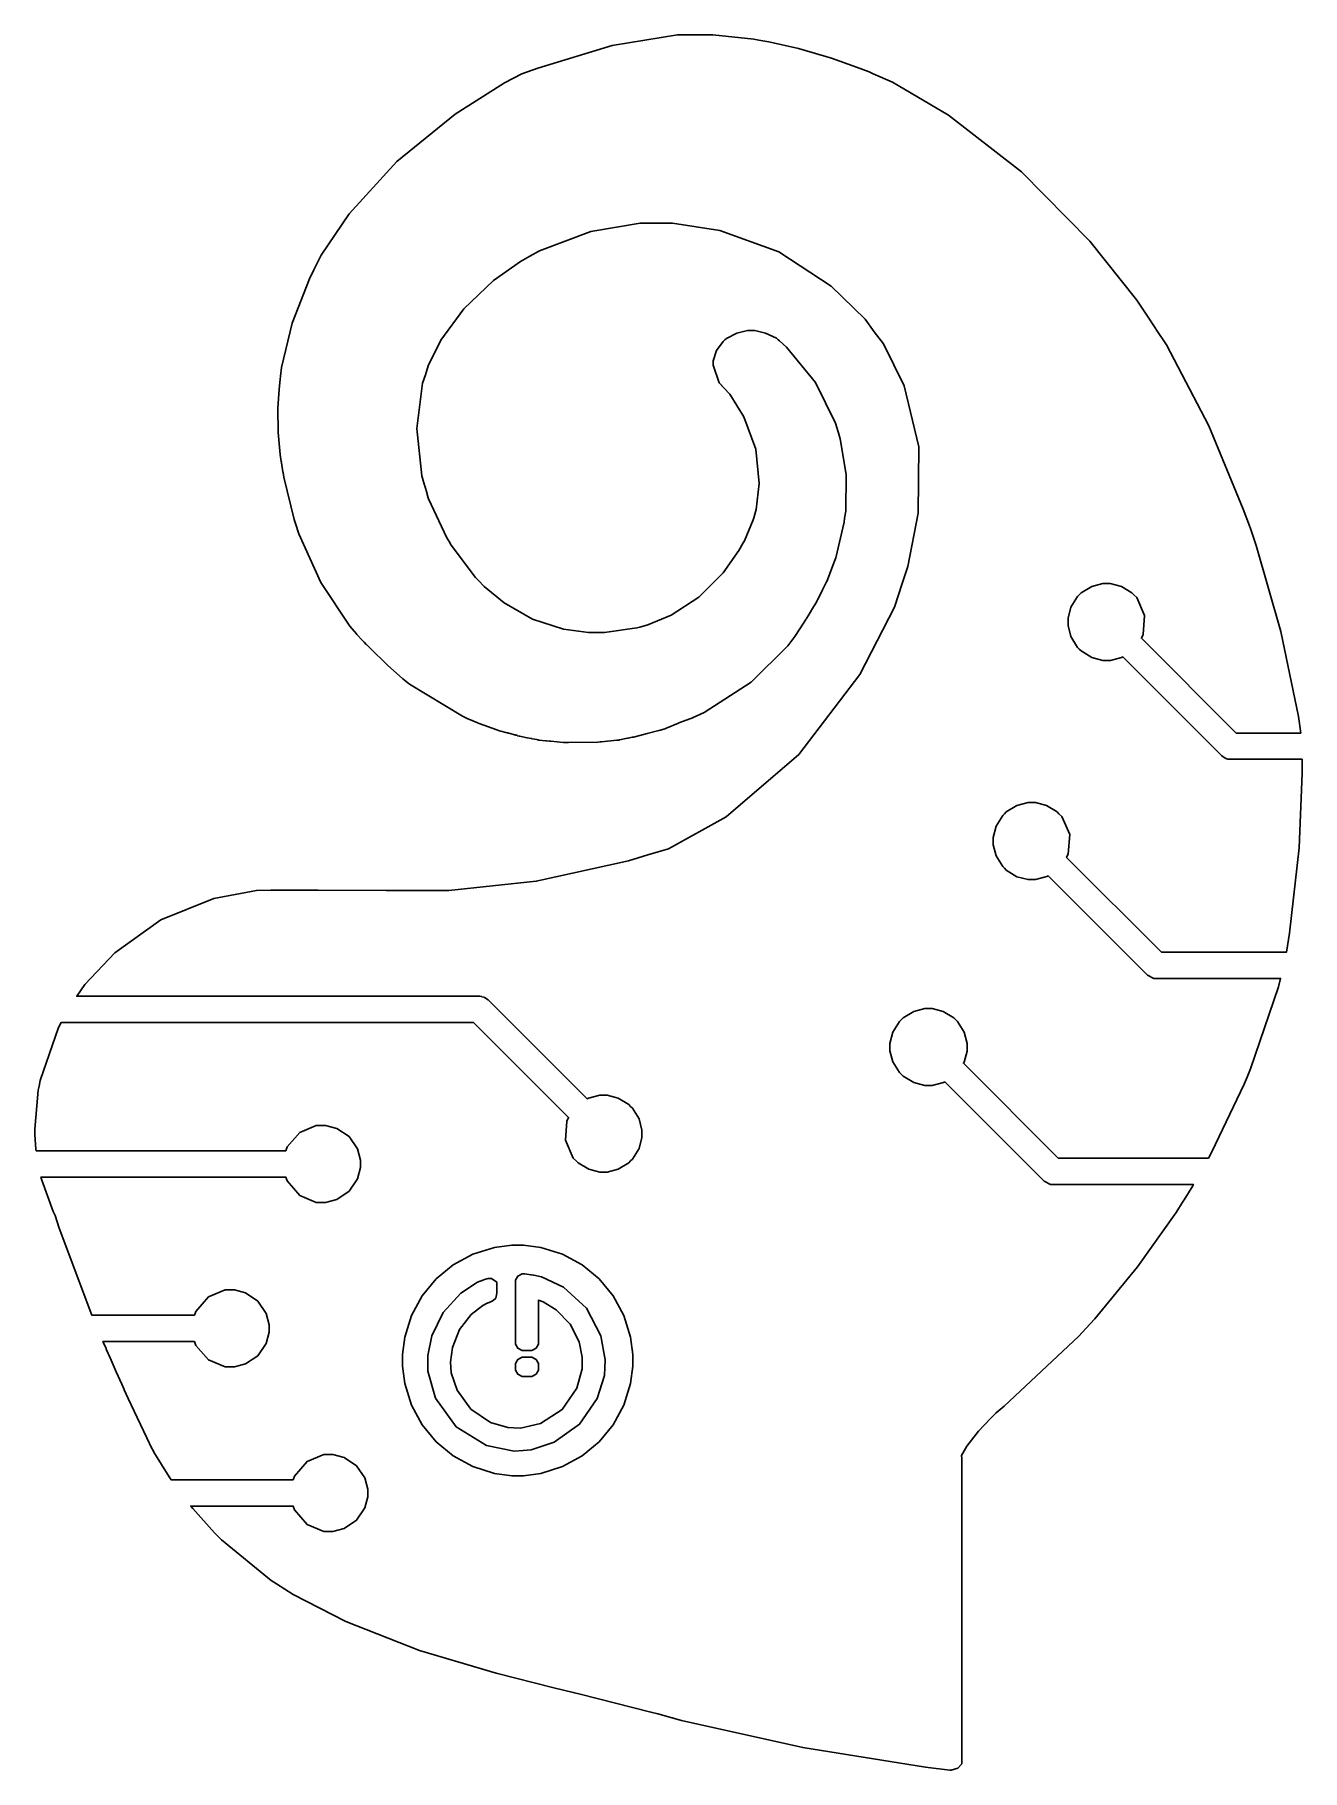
# Model space of a CAD drawing. Extents: x 8.4 to 47, y -60.4 to -7.6.
import ezdxf

# ---------------------------------------------------------------- set-up
doc = ezdxf.new("R2010")
doc.units = 0
doc.layers.get('0').update_dxf_attribs({"linetype": 'CONTINUOUS'})

msp = doc.modelspace()

# ---------------------------------------------------------------- linework, layer by layer
at = {"color": 250, "flags": 128}
for points in [[(8.39, -41.069), (8.421, -41.52), (8.426, -41.563), (16.025, -41.563), (16.066, -41.449), (16.452, -41.006), (16.958, -40.79), (17.126, -40.79), (17.241, -40.79), (17.583, -40.883), (17.956, -41.134), (18.208, -41.506), (18.3, -41.849), (18.3, -41.963), (18.3, -42.077), (18.208, -42.42), (17.956, -42.792), (17.583, -43.044), (17.241, -43.136), (17.126, -43.136), (16.958, -43.136), (16.452, -42.921), (16.066, -42.478), (16.025, -42.363), (8.575, -42.363), (8.6, -42.46), (8.95, -43.417), (8.994, -43.51), (9.004, -43.532), (9.133, -43.922), (9.207, -44.133), (10.039, -46.353), (10.127, -46.571), (13.249, -46.571), (13.291, -46.457), (13.676, -46.013), (14.182, -45.797), (14.349, -45.797), (14.464, -45.797), (14.807, -45.89), (15.18, -46.142), (15.431, -46.514), (15.523, -46.857), (15.523, -46.971), (15.523, -47.085), (15.431, -47.428), (15.18, -47.8), (14.807, -48.052), (14.464, -48.144), (14.349, -48.144), (14.182, -48.144), (13.676, -47.929), (13.291, -47.486), (13.249, -47.371), (10.464, -47.371), (10.472, -47.387), (10.54, -47.541), (10.546, -47.556), (10.574, -47.62), (10.68, -47.862), (10.868, -48.29), (11.036, -48.67), (11.107, -48.833), (11.109, -48.836), (11.232, -49.099), (11.508, -49.685), (11.802, -50.304), (11.955, -50.623), (11.98, -50.671), (12.013, -50.734), (12.478, -51.489), (12.539, -51.579), (16.248, -51.579), (16.29, -51.465), (16.675, -51.022), (17.182, -50.806), (17.35, -50.806), (17.465, -50.806), (17.807, -50.899), (18.18, -51.149), (18.432, -51.522), (18.524, -51.865), (18.524, -51.978), (18.524, -52.093), (18.432, -52.436), (18.18, -52.808), (17.807, -53.06), (17.465, -53.152), (17.35, -53.152), (17.182, -53.152), (16.675, -52.937), (16.29, -52.492), (16.248, -52.378), (13.134, -52.378), (13.196, -52.454), (13.858, -53.189), (13.928, -53.259), (14.069, -53.401), (15.588, -54.639), (15.748, -54.744), (16.25, -55.071), (17.856, -55.894), (20.103, -56.77), (22.43, -57.459), (24.189, -57.907), (24.776, -58.05), (24.99, -58.103), (27.145, -58.647), (27.357, -58.705), (28.072, -58.9), (31.765, -59.723), (35.503, -60.329), (36.24, -60.414), (36.28, -60.419), (36.482, -60.355), (36.604, -60.222), (36.604, -60.177), (36.602, -50.926), (36.599, -50.837), (36.758, -50.559), (37.116, -50.101), (37.479, -49.708), (37.647, -49.539), (37.649, -49.536), (37.892, -49.339), (40.166, -47.204), (40.377, -46.975), (40.656, -46.675), (41.957, -45.101), (43.131, -43.442), (43.345, -43.1), (43.374, -43.054), (43.633, -42.628), (43.657, -42.588), (39.374, -42.588), (39.304, -42.588), (39.11, -42.49), (39.091, -42.471), (36.088, -39.468), (36.05, -39.486), (35.706, -39.578), (35.591, -39.578), (35.48, -39.578), (35.142, -39.49), (34.817, -39.291), (34.761, -39.235), (34.707, -39.181), (34.508, -38.857), (34.419, -38.519), (34.419, -38.406), (34.419, -38.294), (34.508, -37.956), (34.707, -37.633), (34.761, -37.577), (34.817, -37.522), (35.141, -37.323), (35.479, -37.234), (35.59, -37.234), (35.704, -37.234), (36.041, -37.323), (36.366, -37.522), (36.421, -37.577), (36.477, -37.633), (36.676, -37.956), (36.764, -38.294), (36.764, -38.406), (36.764, -38.53), (36.673, -38.864), (36.654, -38.902), (39.539, -41.789), (44.111, -41.789), (44.218, -41.593), (45.199, -39.541), (45.289, -39.322), (45.396, -39.069), (46.244, -36.57), (46.309, -36.318), (42.517, -36.318), (42.447, -36.318), (42.253, -36.221), (42.234, -36.202), (39.232, -33.199), (39.194, -33.218), (38.849, -33.31), (38.733, -33.31), (38.622, -33.31), (38.285, -33.222), (37.96, -33.022), (37.904, -32.966), (37.85, -32.912), (37.65, -32.588), (37.562, -32.251), (37.562, -32.137), (37.562, -32.025), (37.65, -31.687), (37.85, -31.363), (37.904, -31.308), (37.96, -31.253), (38.284, -31.054), (38.622, -30.965), (38.733, -30.965), (38.847, -30.965), (39.185, -31.054), (39.509, -31.253), (39.564, -31.308), (39.652, -31.395), (39.889, -31.938), (39.848, -32.524), (39.796, -32.634), (42.682, -35.519), (46.49, -35.519), (46.579, -34.94), (46.87, -32.344), (46.97, -30.069), (46.962, -29.65), (44.794, -29.65), (44.774, -29.65), (44.722, -29.644), (44.715, -29.642), (44.708, -29.641), (44.644, -29.621), (44.638, -29.618), (44.627, -29.614), (44.519, -29.542), (44.51, -29.532), (41.509, -26.531), (41.47, -26.549), (41.127, -26.641), (41.012, -26.641), (40.901, -26.641), (40.564, -26.552), (40.239, -26.352), (40.183, -26.296), (40.129, -26.242), (39.929, -25.916), (39.839, -25.58), (39.839, -25.468), (39.839, -25.356), (39.928, -25.021), (40.128, -24.694), (40.182, -24.639), (40.238, -24.584), (40.562, -24.385), (40.9, -24.296), (41.012, -24.296), (41.125, -24.296), (41.462, -24.385), (41.786, -24.584), (41.841, -24.639), (41.93, -24.728), (42.167, -25.269), (42.126, -25.855), (42.074, -25.964), (44.959, -28.85), (46.924, -28.85), (46.851, -28.348), (46.312, -25.759), (45.569, -23.142), (45.393, -22.625), (45.383, -22.597), (45.382, -22.593), (45.366, -22.549), (45.364, -22.544), (45.169, -22.039), (44.12, -19.497), (42.839, -17.031), (42.526, -16.563), (42.513, -16.543), (42.372, -16.333), (42.357, -16.311), (41.933, -15.677), (40.5, -13.877), (38.423, -11.765), (36.198, -10.045), (34.5, -9.044), (33.903, -8.782), (33.786, -8.73), (33.405, -8.579), (32.637, -8.308), (31.633, -8.02), (30.729, -7.815), (30.424, -7.761), (30.272, -7.734), (29.025, -7.596), (28.609, -7.596), (27.947, -7.596), (25.96, -7.925), (23.699, -8.613), (23.216, -8.791), (22.689, -9.062), (21.181, -10.015), (19.411, -11.452), (17.96, -13.05), (17.108, -14.307), (16.882, -14.756), (16.75, -15.022), (16.226, -16.376), (15.902, -17.723), (15.869, -17.986), (15.857, -18.085), (15.825, -18.383), (15.791, -18.962), (15.801, -19.703), (15.859, -20.368), (15.892, -20.587), (15.895, -20.602), (15.899, -20.629), (15.942, -20.896), (15.946, -20.923), (15.971, -21.06), (16.288, -22.35), (16.326, -22.469), (16.43, -22.787), (17.1, -24.266), (17.976, -25.594), (18.18, -25.834), (18.196, -25.854), (18.367, -26.037), (18.383, -26.055), (18.404, -26.077), (18.411, -26.084), (18.478, -26.153), (18.484, -26.159), (18.584, -26.257), (19.128, -26.781), (19.59, -27.201), (19.647, -27.245), (19.799, -27.364), (21.404, -28.34), (21.573, -28.416), (21.597, -28.428), (21.843, -28.532), (21.868, -28.541), (21.918, -28.563), (22.452, -28.754), (22.506, -28.77), (22.533, -28.78), (22.765, -28.843), (22.784, -28.846), (22.808, -28.852), (22.812, -28.853), (22.847, -28.862), (22.85, -28.863), (22.863, -28.868), (22.987, -28.901), (22.998, -28.902), (23.02, -28.909), (23.024, -28.91), (23.053, -28.918), (23.055, -28.919), (23.08, -28.927), (23.086, -28.93), (23.142, -28.947), (23.148, -28.948), (23.361, -28.992), (23.375, -28.996), (23.506, -29.019), (23.518, -29.021), (23.533, -29.024), (23.672, -29.05), (23.685, -29.052), (23.709, -29.057), (23.729, -29.062), (23.942, -29.086), (23.964, -29.088), (24.057, -29.097), (24.099, -29.101), (24.485, -29.135), (24.524, -29.136), (24.629, -29.142), (25.524, -29.13), (25.599, -29.121), (25.643, -29.12), (26.107, -29.071), (26.161, -29.062), (26.185, -29.059), (26.428, -29.01), (26.452, -29.004), (26.575, -28.977), (26.609, -28.971), (26.958, -28.888), (26.992, -28.878), (27.031, -28.868), (27.387, -28.773), (27.42, -28.762), (27.436, -28.758), (27.594, -28.707), (27.61, -28.702), (27.641, -28.693), (27.93, -28.573), (27.958, -28.561), (27.997, -28.544), (28.357, -28.406), (28.39, -28.399), (28.391, -28.398), (28.426, -28.382), (28.43, -28.38), (28.762, -28.224), (30.19, -27.299), (31.312, -26.197), (31.489, -25.952), (31.522, -25.907), (31.812, -25.471), (31.834, -25.427), (31.837, -25.423), (31.86, -25.39), (31.861, -25.387), (31.875, -25.368), (31.976, -25.201), (31.982, -25.186), (31.985, -25.18), (32.026, -25.112), (32.03, -25.104), (32.045, -25.085), (32.182, -24.862), (32.195, -24.837), (32.205, -24.817), (32.218, -24.792), (32.352, -24.523), (32.366, -24.495), (32.377, -24.475), (32.481, -24.267), (32.492, -24.246), (32.494, -24.237), (32.733, -23.614), (32.767, -23.518), (33.024, -22.431), (33.04, -22.315), (33.071, -22.096), (33.081, -20.984), (32.905, -19.891), (32.842, -19.68), (32.763, -19.417), (32.152, -18.185), (31.271, -17.102), (31.057, -16.912), (31.017, -16.879), (30.961, -16.836), (30.634, -16.676), (30.301, -16.602), (30.189, -16.602), (30.081, -16.602), (29.753, -16.677), (29.442, -16.842), (29.389, -16.887), (29.338, -16.933), (29.141, -17.207), (29.042, -17.525), (29.038, -17.591), (29.035, -17.652), (29.22, -18.189), (29.258, -18.231), (29.298, -18.275), (29.305, -18.281), (29.357, -18.336), (29.362, -18.342), (29.54, -18.54), (29.971, -19.225), (30.334, -20.215), (30.44, -21.256), (30.349, -22.046), (30.274, -22.295), (30.254, -22.36), (29.987, -22.996), (29.953, -23.056), (29.821, -23.298), (29.339, -23.973), (28.603, -24.712), (27.756, -25.265), (27.053, -25.56), (26.81, -25.623), (26.715, -25.648), (25.726, -25.785), (25.624, -25.788), (25.592, -25.788), (25.521, -25.789), (25.496, -25.789), (25.243, -25.789), (24.481, -25.69), (23.539, -25.389), (22.672, -24.892), (22.064, -24.388), (21.884, -24.197), (21.805, -24.112), (21.065, -23.131), (20.997, -23.02), (20.93, -22.909), (20.377, -21.717), (20.335, -21.591), (20.328, -21.568), (20.256, -21.331), (20.248, -21.307), (20.169, -21.018), (20.017, -19.581), (20.194, -18.204), (20.278, -17.943), (20.367, -17.672), (20.748, -16.895), (21.443, -15.935), (22.35, -15.077), (23.17, -14.498), (23.459, -14.334), (23.75, -14.171), (25.312, -13.589), (26.815, -13.334), (27.316, -13.334), (27.796, -13.334), (29.239, -13.559), (31.035, -14.209), (32.628, -15.247), (33.66, -16.254), (33.942, -16.634), (34.22, -17.009), (34.848, -18.284), (35.296, -20.142), (35.279, -22.162), (34.964, -23.78), (34.791, -24.296), (34.553, -25.017), (33.498, -27.065), (31.65, -29.501), (29.438, -31.4), (27.677, -32.373), (27.049, -32.561), (26.459, -32.738), (23.651, -33.36), (20.996, -33.641), (20.482, -33.646), (19.857, -33.646), (19.088, -33.646), (17.017, -33.632), (16.782, -33.629), (15.571, -33.629), (15.135, -33.641), (13.834, -33.887), (12.23, -34.535), (10.82, -35.538), (9.91, -36.502), (9.664, -36.863), (21.914, -36.863), (21.934, -36.863), (21.989, -36.871), (21.993, -36.872), (22, -36.874), (22.06, -36.889), (22.065, -36.891), (22.078, -36.898), (22.189, -36.97), (22.197, -36.978), (25.2, -39.983), (25.239, -39.965), (25.583, -39.871), (25.697, -39.871), (25.81, -39.871), (26.145, -39.961), (26.47, -40.16), (26.526, -40.215), (26.582, -40.271), (26.781, -40.595), (26.869, -40.932), (26.869, -41.045), (26.869, -41.157), (26.781, -41.495), (26.582, -41.82), (26.526, -41.875), (26.471, -41.93), (26.147, -42.128), (25.81, -42.216), (25.697, -42.216), (25.586, -42.216), (25.248, -42.128), (24.924, -41.93), (24.868, -41.875), (24.781, -41.787), (24.543, -41.244), (24.583, -40.658), (24.635, -40.547), (21.747, -37.662), (9.187, -37.662), (9.113, -37.811), (8.557, -39.423), (8.521, -39.595), (8.496, -39.72), (8.386, -40.907), (8.388, -41.022)], [(23.263, -44.433), (23.793, -44.506), (24.451, -44.71), (25.048, -45.034), (25.567, -45.464), (25.997, -45.983), (26.321, -46.579), (26.525, -47.238), (26.596, -47.767), (26.596, -47.944), (26.596, -48.121), (26.525, -48.651), (26.321, -49.309), (25.997, -49.905), (25.567, -50.425), (25.048, -50.853), (24.451, -51.178), (23.793, -51.382), (23.263, -51.453), (23.086, -51.453), (22.909, -51.453), (22.38, -51.382), (21.722, -51.178), (21.126, -50.853), (20.607, -50.425), (20.178, -49.905), (19.854, -49.309), (19.65, -48.651), (19.578, -48.121), (19.578, -47.944), (19.578, -47.767), (19.65, -47.238), (19.854, -46.579), (20.178, -45.983), (20.607, -45.464), (21.126, -45.034), (21.722, -44.71), (22.38, -44.506), (22.909, -44.433), (23.086, -44.433)], [(23.498, -50.668), (24.197, -50.437), (24.968, -49.888), (25.505, -49.108), (25.725, -48.403), (25.74, -48.165), (25.754, -47.926), (25.621, -47.198), (25.181, -46.355), (24.48, -45.715), (23.81, -45.4), (23.575, -45.354), (23.508, -45.34), (23.49, -45.337), (23.302, -45.309), (23.275, -45.307), (23.262, -45.306), (23.22, -45.306), (23.093, -45.377), (23.023, -45.505), (23.023, -45.547), (23.023, -47.405), (23.023, -47.447), (23.093, -47.574), (23.22, -47.644), (23.261, -47.644), (23.478, -47.644), (23.52, -47.644), (23.647, -47.574), (23.716, -47.447), (23.716, -47.405), (23.716, -46.112), (23.861, -46.163), (24.261, -46.406), (24.683, -46.84), (24.955, -47.382), (25.051, -47.844), (25.051, -47.996), (25.051, -48.196), (24.887, -48.792), (24.439, -49.436), (23.777, -49.862), (23.17, -50.005), (22.97, -49.998), (22.792, -49.991), (22.259, -49.833), (21.663, -49.433), (21.243, -48.853), (21.067, -48.326), (21.054, -48.147), (21.043, -48.001), (21.101, -47.554), (21.315, -47.007), (21.673, -46.547), (22.024, -46.272), (22.154, -46.206), (22.168, -46.199), (22.309, -46.137), (22.322, -46.13), (22.34, -46.122), (22.42, -46.047), (22.457, -45.899), (22.453, -45.852), (22.454, -45.593), (22.452, -45.562), (22.293, -45.447), (22.239, -45.447), (22.193, -45.447), (22.072, -45.482), (22.054, -45.489), (21.869, -45.563), (21.36, -45.898), (20.823, -46.483), (20.478, -47.2), (20.355, -47.797), (20.355, -47.996), (20.355, -48.27), (20.587, -49.09), (21.215, -49.97), (22.139, -50.536), (22.985, -50.707), (23.259, -50.685)], [(23.478, -48.437), (23.52, -48.437), (23.647, -48.368), (23.716, -48.241), (23.716, -48.199), (23.716, -48.082), (23.716, -48.04), (23.647, -47.913), (23.52, -47.842), (23.478, -47.842), (23.261, -47.842), (23.22, -47.842), (23.093, -47.913), (23.023, -48.04), (23.023, -48.082), (23.023, -48.199), (23.023, -48.241), (23.093, -48.368), (23.22, -48.437), (23.261, -48.437)]]:
    msp.add_lwpolyline(points, close=True, dxfattribs=at)

doc.saveas('drawing.dxf')
